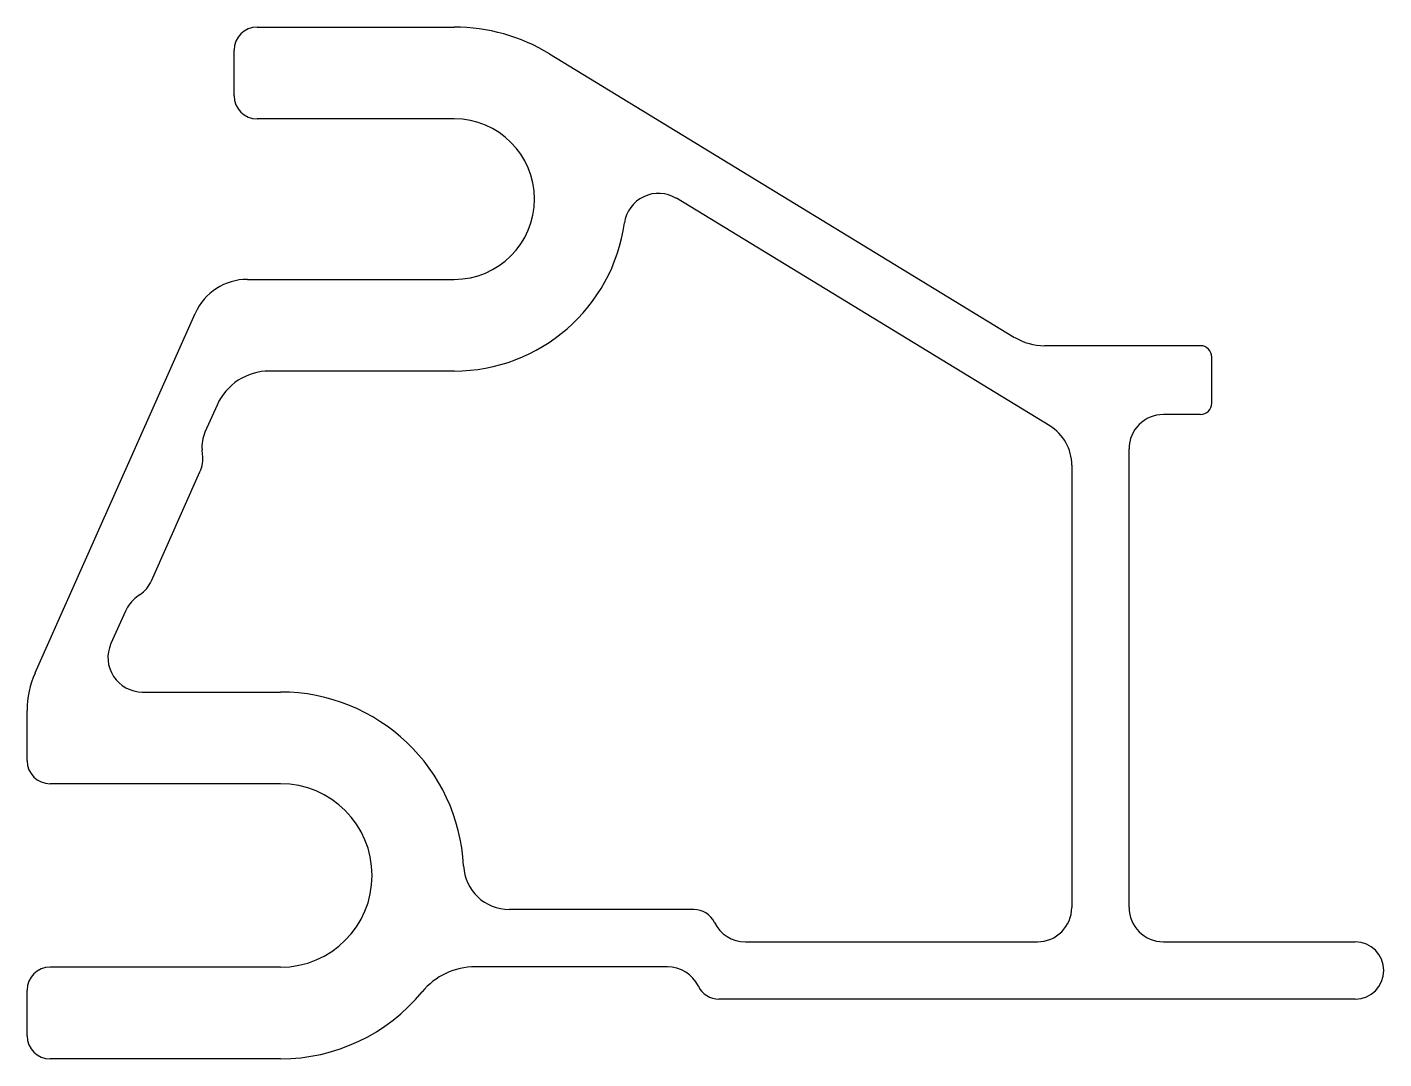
# Model space of a CAD drawing. Header units: metres. Extents: x 0 to 118, y 0 to 90.
import ezdxf

# ---------------------------------------------------------------- set-up
doc = ezdxf.new("R2010")
doc.units = ezdxf.units.M

msp = doc.modelspace()

# ---------------------------------------------------------------- linework, layer by layer
for p, q in [((20.06, 90), (37.26, 90)), ((18.06, 84), (18.06, 88)), ((45.58, 87.66), (86.15, 62.94)), ((45.58, 87.66), (45.58, 87.66)), ((37.26, 82), (20.06, 82)), ((89.22, 55.21), (56.64, 75.07)), ((56.64, 75.07), (56.64, 75.07)), ((52.11, 72.92), (52.11, 72.92)), ((19.23, 68), (37.26, 68)), ((0.69, 33.66), (14.66, 65.03)), ((14.66, 65.03), (14.66, 65.03)), ((86.15, 62.94), (86.15, 62.94)), ((102.36, 62.21), (88.76, 62.21)), ((103.36, 57.21), (103.36, 61.21)), ((37.26, 60), (21.14, 60)), ((16.57, 57.03), (15.51, 54.66)), ((16.57, 57.03), (16.57, 57.03)), ((102.36, 56.21), (99.14, 56.21)), ((15.51, 54.66), (15.51, 54.66)), ((89.22, 55.21), (89.22, 55.21)), ((15.31, 52.73), (15.27, 53.12)), ((15.27, 53.12), (15.27, 53.12)), ((15.31, 52.73), (15.31, 52.73)), ((96.14, 13.21), (96.14, 53.21)), ((10.84, 41.71), (15.07, 51.2)), ((15.07, 51.2), (15.07, 51.2)), ((91.14, 51.8), (91.14, 13.21)), ((10.84, 41.71), (10.84, 41.71)), ((9.86, 40.5), (9.55, 40.27)), ((9.55, 40.27), (9.55, 40.27)), ((9.86, 40.5), (9.86, 40.5)), ((8.57, 39.06), (7.31, 36.22)), ((8.57, 39.06), (8.57, 39.06)), ((7.31, 36.22), (7.31, 36.22)), ((0.69, 33.66), (0.69, 33.66)), ((10.05, 32), (22.1, 32)), ((0, 26), (0, 30.4)), ((22.1, 24), (2, 24)), ((38.07, 16.82), (38.07, 16.82)), ((58.16, 13.03), (42.07, 13.03)), ((59.96, 11.9), (59.96, 11.9)), ((62.66, 10.21), (88.14, 10.21)), ((99.14, 10.21), (115.87, 10.21)), ((22.1, 8), (2, 8)), ((55.86, 8.03), (39.09, 8.03)), ((0, 2), (0, 6)), ((58.56, 6.34), (58.56, 6.34)), ((34.46, 5.84), (34.46, 5.84)), ((115.87, 5.21), (60.36, 5.21)), ((22.1, 0), (2, 0)), ((22.1, 0), (22.1, 0))]:
    msp.add_line(p, q)
for centre, radius, start, end in [((20.06, 88), 2, 90, 180), ((37.26, 74), 16, 58.6412, 90), ((20.06, 84), 2, 180, 270), ((37.26, 75), 7, 270, 90), ((55.08, 72.5), 3, 58.6412, 172.0322), ((37.26, 75), 15, 270, 352.0322), ((19.23, 63), 5, 90, 156), ((88.76, 67.21), 5, 238.6412, 270), ((102.36, 61.21), 1, 0, 90), ((21.14, 55), 5, 90, 156), ((102.36, 57.21), 1, 270, 0), ((99.14, 53.21), 3, 90, 180), ((18.25, 53.44), 3, 156, 186), ((87.14, 51.8), 4, 0, 58.6412), ((12.33, 52.42), 3, 336, 6), ((8.1, 42.93), 3, 306, 336), ((11.31, 37.84), 3, 126, 156), ((10.05, 35), 3, 156, 270), ((8, 30.4), 8, 156, 180), ((22.1, 16), 16, 2.9531, 90), ((2, 26), 2, 180, 270), ((22.1, 16), 8, 270, 90), ((42.07, 17.03), 4, 182.9531, 270), ((58.16, 11.03), 2, 25.8189, 90), ((88.14, 13.21), 3, 270, 0), ((99.14, 13.21), 3, 180, 270), ((62.66, 13.21), 3, 205.8189, 270), ((115.87, 7.71), 2.5, 270, 90), ((2, 6), 2, 90, 180), ((39.09, 2.03), 6, 90, 140.5812), ((55.86, 5.03), 3, 25.8189, 90), ((60.36, 7.21), 2, 205.8189, 270), ((22.1, 16), 16, 270, 320.5812), ((2, 2), 2, 180, 270)]:
    msp.add_arc(centre, radius, start, end)

doc.saveas('drawing.dxf')
